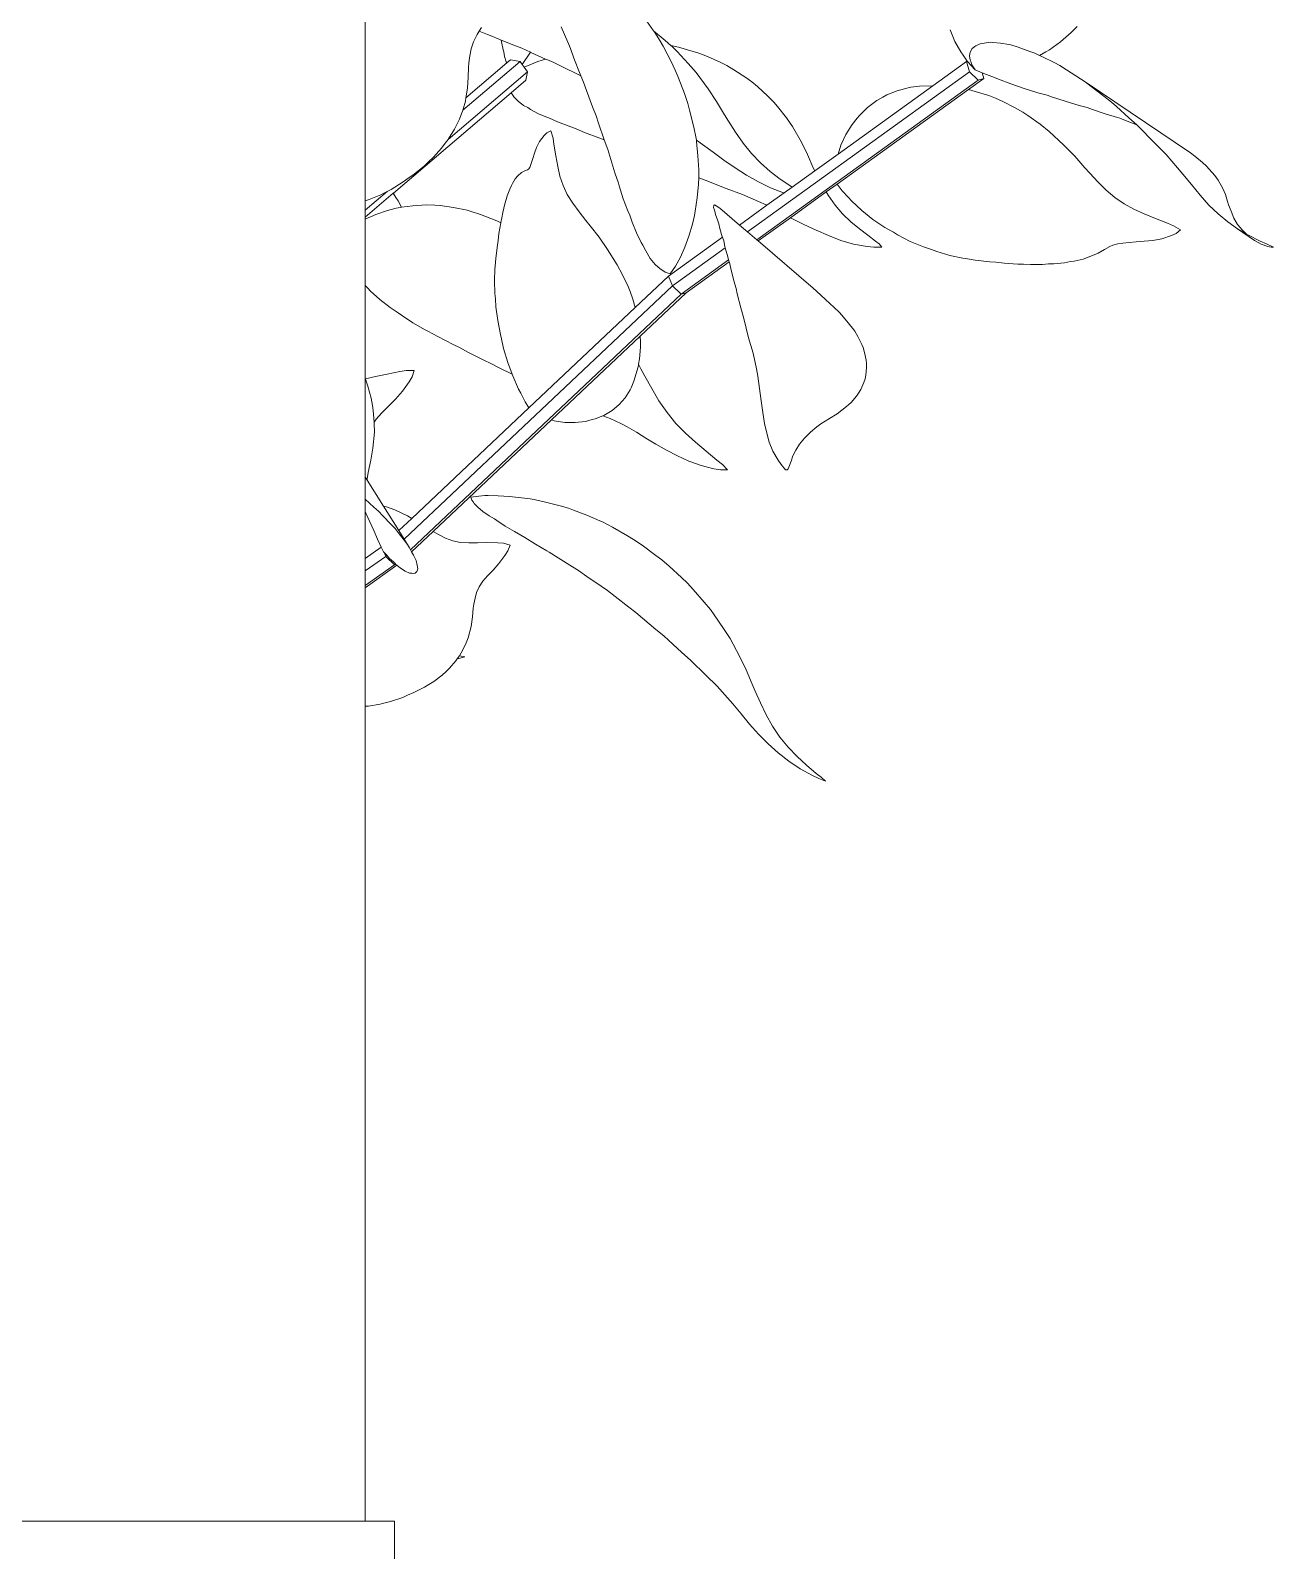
# Model space of a CAD drawing. Header units: metres. Extents: x 12.2 to 77.2, y 18.8 to 35.5.
# Drawn here: x 58.471 to 59.009, y 20.744 to 21.403 of the extents above; entities that cross this region are included whole.
import ezdxf

# ---------------------------------------------------------------- set-up
doc = ezdxf.new("R2010")
doc.units = ezdxf.units.M
doc.layers.add('0inne_gulv', color=7, linetype='Continuous', lineweight=13)

# ---------------------------------------------------------------- blocks, each defined once
blk = doc.blocks.new('One bedroom house ls')
for p, q in [((5.14082, -2.55886), (5.14082, -2.65046)), ((5.19121, -2.5753), (5.19015, -2.57702)), ((5.22578, -2.57501), (5.22857, -2.58174)), ((5.26176, -2.57105), (5.26581, -2.57685)), ((5.39434, -2.57639), (5.39638, -2.58136)), ((5.44674, -2.57758), (5.44933, -2.57492)), ((5.18779, -2.58152), (5.18673, -2.58459)), ((5.18929, -2.57843), (5.18779, -2.58152)), ((5.19015, -2.57702), (5.18929, -2.57843)), ((5.19385, -2.57843), (5.19015, -2.57702)), ((5.19499, -2.57881), (5.19385, -2.57843)), ((5.19919, -2.58062), (5.19499, -2.57881)), ((5.19919, -2.58062), (5.19981, -2.58087)), ((5.19981, -2.58087), (5.19988, -2.58153)), ((5.19981, -2.58087), (5.20592, -2.58332)), ((5.19988, -2.58153), (5.20055, -2.58499)), ((5.22978, -2.58445), (5.22857, -2.58174)), ((5.2708, -2.581), (5.26581, -2.57685)), ((5.26581, -2.57685), (5.26601, -2.57714)), ((5.26806, -2.58025), (5.26601, -2.57714)), ((5.26988, -2.5835), (5.26806, -2.58025)), ((5.2708, -2.581), (5.27327, -2.58316)), ((5.39892, -2.58595), (5.39638, -2.58136)), ((5.40737, -2.58249), (5.40543, -2.58327)), ((5.40987, -2.58195), (5.40737, -2.58249)), ((5.40987, -2.58195), (5.41169, -2.58176)), ((5.4128, -2.5818), (5.41169, -2.58176)), ((5.41609, -2.58215), (5.4128, -2.5818)), ((5.41982, -2.58275), (5.41609, -2.58215)), ((5.42069, -2.58292), (5.41982, -2.58275)), ((5.42378, -2.58394), (5.42069, -2.58292)), ((5.44216, -2.58153), (5.43735, -2.58499)), ((5.44674, -2.57758), (5.44216, -2.58153)), ((5.18567, -2.59069), (5.1861, -2.58758)), ((5.18673, -2.58459), (5.1861, -2.58758)), ((5.20055, -2.58499), (5.20084, -2.58594)), ((5.20084, -2.58594), (5.2012, -2.58792)), ((5.2012, -2.58792), (5.20197, -2.59028)), ((5.2022, -2.59068), (5.2038, -2.58931)), ((5.20791, -2.59007), (5.2038, -2.58931)), ((5.20592, -2.58332), (5.20867, -2.58436)), ((5.21239, -2.58611), (5.20867, -2.58436)), ((5.20978, -2.5901), (5.21162, -2.58736)), ((5.21239, -2.58611), (5.21162, -2.58736)), ((5.21267, -2.58624), (5.21239, -2.58611)), ((5.21896, -2.58902), (5.21267, -2.58624)), ((5.21748, -2.5895), (5.21565, -2.59016)), ((5.21896, -2.58902), (5.21748, -2.5895)), ((5.21948, -2.58925), (5.21896, -2.58902)), ((5.21948, -2.58925), (5.22254, -2.59053)), ((5.23129, -2.5886), (5.22978, -2.58445)), ((5.23129, -2.5886), (5.23402, -2.59556)), ((5.27336, -2.59011), (5.26988, -2.5835)), ((5.27655, -2.58394), (5.27327, -2.58316)), ((5.27327, -2.58316), (5.27395, -2.58376)), ((5.27395, -2.58376), (5.27598, -2.58581)), ((5.2808, -2.59096), (5.27598, -2.58581)), ((5.27655, -2.58394), (5.28297, -2.58571)), ((5.28297, -2.58571), (5.28544, -2.58648)), ((5.28912, -2.58796), (5.28544, -2.58648)), ((5.29499, -2.59059), (5.28912, -2.58796)), ((5.39892, -2.58595), (5.39995, -2.58736)), ((5.40176, -2.58998), (5.39995, -2.58736)), ((5.40264, -2.58768), (5.40298, -2.58601)), ((5.40264, -2.58768), (5.40293, -2.5895)), ((5.40293, -2.5895), (5.40323, -2.59016)), ((5.40393, -2.58449), (5.40298, -2.58601)), ((5.40499, -2.58359), (5.40393, -2.58449)), ((5.40543, -2.58327), (5.40499, -2.58359)), ((5.42378, -2.58394), (5.42889, -2.58571)), ((5.42889, -2.58571), (5.43103, -2.58648)), ((5.43302, -2.58745), (5.43103, -2.58648)), ((5.43573, -2.58594), (5.43302, -2.58745)), ((5.43407, -2.58796), (5.43302, -2.58745)), ((5.43935, -2.59059), (5.43407, -2.58796)), ((5.43735, -2.58499), (5.43573, -2.58594)), ((5.17671, -2.62394), (5.2112, -2.59453)), ((5.20791, -2.59007), (5.18309, -2.61123)), ((5.18447, -2.60579), (5.2022, -2.59068)), ((5.18552, -2.59268), (5.18546, -2.59692)), ((5.18567, -2.59069), (5.18552, -2.59268)), ((5.2022, -2.59068), (5.20197, -2.59028)), ((5.20886, -2.59136), (5.20791, -2.59007)), ((5.20886, -2.59136), (5.20978, -2.5901)), ((5.20977, -2.5926), (5.20886, -2.59136)), ((5.20977, -2.5926), (5.21212, -2.59157)), ((5.2112, -2.59453), (5.20977, -2.5926)), ((5.21039, -2.59823), (5.2112, -2.59453)), ((5.21565, -2.59016), (5.21212, -2.59157)), ((5.22254, -2.59053), (5.22627, -2.59243)), ((5.22627, -2.59243), (5.23307, -2.59571)), ((5.23307, -2.59571), (5.23433, -2.59628)), ((5.23402, -2.59556), (5.23433, -2.59628)), ((5.27522, -2.59387), (5.27336, -2.59011)), ((5.27647, -2.59694), (5.27522, -2.59387)), ((5.28421, -2.59482), (5.2808, -2.59096)), ((5.28939, -2.60189), (5.28421, -2.59482)), ((5.29499, -2.59059), (5.29748, -2.59182)), ((5.29748, -2.59182), (5.30057, -2.59366)), ((5.30057, -2.59366), (5.30583, -2.5971)), ((5.30644, -2.6639), (5.40274, -2.59453)), ((5.40146, -2.59007), (5.38684, -2.6006)), ((5.40146, -2.59007), (5.40176, -2.58998)), ((5.40274, -2.59453), (5.40146, -2.59007)), ((5.40184, -2.5901), (5.40176, -2.58998)), ((5.40518, -2.59377), (5.40184, -2.5901)), ((5.40646, -2.59823), (5.40274, -2.59453)), ((5.40323, -2.59016), (5.40375, -2.59157)), ((5.40518, -2.59377), (5.40375, -2.59157)), ((5.40518, -2.59377), (5.40819, -2.59503)), ((5.40819, -2.59503), (5.40889, -2.59747)), ((5.40819, -2.59503), (5.41003, -2.5958)), ((5.41003, -2.5958), (5.41349, -2.59707)), ((5.43935, -2.59059), (5.44179, -2.59182)), ((5.44179, -2.59182), (5.44468, -2.59366)), ((5.45288, -2.5989), (5.44468, -2.59366)), ((5.18447, -2.60579), (5.18514, -2.60162)), ((5.18514, -2.60162), (5.18546, -2.59692)), ((5.20403, -2.60366), (5.21039, -2.59823)), ((5.23433, -2.59628), (5.23548, -2.59901)), ((5.23548, -2.59901), (5.2367, -2.60261)), ((5.2367, -2.60261), (5.23932, -2.60971)), ((5.27647, -2.59694), (5.27913, -2.604)), ((5.29311, -2.60737), (5.28939, -2.60189)), ((5.30583, -2.5971), (5.30833, -2.5989)), ((5.30833, -2.5989), (5.31076, -2.60093)), ((5.31048, -2.66737), (5.40646, -2.59823)), ((5.31533, -2.60514), (5.31076, -2.60093)), ((5.34536, -2.64323), (5.40222, -2.60227)), ((5.38684, -2.6006), (5.34574, -2.63021)), ((5.37135, -2.60278), (5.36683, -2.6046)), ((5.37135, -2.60278), (5.37618, -2.60145)), ((5.37618, -2.60145), (5.37725, -2.60128)), ((5.37725, -2.60128), (5.38106, -2.60085)), ((5.38684, -2.6006), (5.38106, -2.60085)), ((5.40222, -2.60227), (5.40889, -2.59747)), ((5.4052, -2.60303), (5.40222, -2.60227)), ((5.40889, -2.59747), (5.40646, -2.59823)), ((5.41524, -2.59779), (5.41349, -2.59707)), ((5.41524, -2.59779), (5.42069, -2.59984)), ((5.4264, -2.60179), (5.42069, -2.59984)), ((5.4264, -2.60179), (5.43232, -2.60362)), ((5.49855, -2.62968), (5.45288, -2.5989)), ((5.45288, -2.5989), (5.45549, -2.60093)), ((5.46092, -2.60514), (5.45549, -2.60093)), ((5.15302, -2.64715), (5.20403, -2.60366)), ((5.18327, -2.61075), (5.18423, -2.60728)), ((5.18423, -2.60728), (5.18447, -2.60579)), ((5.20403, -2.60366), (5.20484, -2.60476)), ((5.20523, -2.60542), (5.20484, -2.60476)), ((5.20523, -2.60542), (5.20705, -2.60733)), ((5.20945, -2.6091), (5.20705, -2.60733)), ((5.20945, -2.6091), (5.21123, -2.61007)), ((5.27913, -2.604), (5.28063, -2.60829)), ((5.28142, -2.61122), (5.28063, -2.60829)), ((5.29653, -2.61315), (5.29311, -2.60737)), ((5.31787, -2.60771), (5.31533, -2.60514)), ((5.31955, -2.60964), (5.31787, -2.60771)), ((5.36252, -2.60706), (5.35852, -2.61006)), ((5.36252, -2.60706), (5.36518, -2.60552)), ((5.36518, -2.60552), (5.36683, -2.6046)), ((5.41106, -2.60488), (5.4052, -2.60303)), ((5.41404, -2.60599), (5.41106, -2.60488)), ((5.41681, -2.60725), (5.41404, -2.60599)), ((5.42243, -2.61011), (5.41681, -2.60725)), ((5.43232, -2.60362), (5.43642, -2.60476)), ((5.43831, -2.60542), (5.43642, -2.60476)), ((5.43831, -2.60542), (5.44424, -2.60733)), ((5.45017, -2.6091), (5.44424, -2.60733)), ((5.45017, -2.6091), (5.45371, -2.61007)), ((5.46427, -2.60771), (5.46092, -2.60514)), ((5.46639, -2.60964), (5.46427, -2.60771)), ((5.18165, -2.61514), (5.18086, -2.61679)), ((5.18165, -2.61514), (5.18309, -2.61123)), ((5.18309, -2.61123), (5.18327, -2.61075)), ((5.21123, -2.61007), (5.21239, -2.61087)), ((5.21585, -2.61272), (5.21239, -2.61087)), ((5.21585, -2.61272), (5.2198, -2.6144)), ((5.2198, -2.6144), (5.22072, -2.61471)), ((5.22072, -2.61471), (5.22417, -2.61622)), ((5.23932, -2.60971), (5.24089, -2.61364)), ((5.2419, -2.61685), (5.24089, -2.61364)), ((5.28322, -2.61863), (5.28142, -2.61122)), ((5.2983, -2.616), (5.29653, -2.61315)), ((5.31955, -2.60964), (5.32339, -2.61453)), ((5.32339, -2.61453), (5.32598, -2.61823)), ((5.3518, -2.61742), (5.35401, -2.6147)), ((5.35499, -2.61348), (5.35401, -2.6147)), ((5.35499, -2.61348), (5.35852, -2.61006)), ((5.42243, -2.61011), (5.42582, -2.61203)), ((5.42582, -2.61203), (5.42795, -2.61344)), ((5.43327, -2.61728), (5.42795, -2.61344)), ((5.45371, -2.61007), (5.45595, -2.61087)), ((5.46147, -2.61272), (5.45595, -2.61087)), ((5.46147, -2.61272), (5.4668, -2.6144)), ((5.46639, -2.60964), (5.47181, -2.61453)), ((5.4668, -2.6144), (5.46787, -2.61471)), ((5.46787, -2.61471), (5.4717, -2.61622)), ((5.47181, -2.61453), (5.47521, -2.61757)), ((5.17952, -2.61945), (5.17695, -2.62362)), ((5.18086, -2.61679), (5.17952, -2.61945)), ((5.21837, -2.62219), (5.2164, -2.62478)), ((5.21837, -2.62219), (5.2196, -2.62096)), ((5.22133, -2.62016), (5.2196, -2.62096)), ((5.22133, -2.62016), (5.22221, -2.62328)), ((5.22987, -2.61843), (5.22417, -2.61622)), ((5.22987, -2.61843), (5.23226, -2.61925)), ((5.23226, -2.61925), (5.23582, -2.62081)), ((5.23582, -2.62081), (5.24201, -2.62325)), ((5.24436, -2.62402), (5.2419, -2.61685)), ((5.28322, -2.61863), (5.28425, -2.62341)), ((5.30133, -2.62068), (5.2983, -2.616)), ((5.30133, -2.62068), (5.30458, -2.6255)), ((5.32598, -2.61823), (5.32989, -2.62508)), ((5.34909, -2.62174), (5.34696, -2.62635)), ((5.34909, -2.62174), (5.3518, -2.61742)), ((5.43725, -2.62037), (5.43327, -2.61728)), ((5.44349, -2.62623), (5.43725, -2.62037)), ((5.47521, -2.61757), (5.4717, -2.61622)), ((5.47521, -2.61757), (5.47595, -2.61823)), ((5.47595, -2.61823), (5.48262, -2.62508)), ((5.17041, -2.63157), (5.17391, -2.62767)), ((5.17391, -2.62767), (5.17551, -2.62555)), ((5.17551, -2.62555), (5.17671, -2.62394)), ((5.17671, -2.62394), (5.17695, -2.62362)), ((5.21415, -2.62989), (5.21502, -2.62735)), ((5.21502, -2.62735), (5.2164, -2.62478)), ((5.22259, -2.62596), (5.22221, -2.62328)), ((5.22259, -2.62596), (5.2234, -2.63103)), ((5.24201, -2.62325), (5.24439, -2.62409)), ((5.24439, -2.62409), (5.24436, -2.62402)), ((5.24594, -2.62827), (5.24439, -2.62409)), ((5.24678, -2.63117), (5.24594, -2.62827)), ((5.28425, -2.62341), (5.28436, -2.62422)), ((5.287, -2.62604), (5.28436, -2.62422)), ((5.28436, -2.62422), (5.28443, -2.62471)), ((5.28443, -2.62471), (5.28504, -2.63092)), ((5.287, -2.62604), (5.29159, -2.62935)), ((5.30816, -2.62997), (5.30458, -2.6255)), ((5.32989, -2.62508), (5.33249, -2.63045)), ((5.34574, -2.63021), (5.34696, -2.62635)), ((5.44833, -2.63113), (5.44349, -2.62623)), ((5.48262, -2.62508), (5.48794, -2.63045)), ((5.16648, -2.63531), (5.16209, -2.6389)), ((5.16648, -2.63531), (5.16829, -2.63357)), ((5.16829, -2.63357), (5.17041, -2.63157)), ((5.21214, -2.6361), (5.21247, -2.6352)), ((5.21293, -2.63387), (5.21247, -2.6352)), ((5.21348, -2.63209), (5.21293, -2.63387)), ((5.21348, -2.63209), (5.21415, -2.62989)), ((5.22425, -2.6356), (5.2234, -2.63103)), ((5.22521, -2.63976), (5.22425, -2.6356)), ((5.24678, -2.63117), (5.24904, -2.63831)), ((5.28504, -2.63092), (5.2854, -2.63708)), ((5.29626, -2.6329), (5.29159, -2.62935)), ((5.30111, -2.63624), (5.29626, -2.6329)), ((5.31207, -2.63406), (5.30816, -2.62997)), ((5.31207, -2.63406), (5.31627, -2.63777)), ((5.33497, -2.63612), (5.33249, -2.63045)), ((5.34574, -2.63021), (5.33564, -2.63749)), ((5.45269, -2.63614), (5.44833, -2.63113)), ((5.4928, -2.63612), (5.48794, -2.63045)), ((5.50034, -2.63115), (5.49855, -2.62968)), ((5.50365, -2.63392), (5.50034, -2.63115)), ((5.50365, -2.63392), (5.50546, -2.63546)), ((5.50546, -2.63546), (5.50655, -2.6367)), ((5.15209, -2.64554), (5.15731, -2.64229)), ((5.15731, -2.64229), (5.15929, -2.64086)), ((5.16209, -2.6389), (5.15929, -2.64086)), ((5.20579, -2.6409), (5.2046, -2.64291)), ((5.2069, -2.63965), (5.20579, -2.6409)), ((5.20849, -2.63825), (5.2069, -2.63965)), ((5.21007, -2.63754), (5.20849, -2.63825)), ((5.21118, -2.63712), (5.21007, -2.63754)), ((5.21161, -2.6368), (5.21118, -2.63712)), ((5.21214, -2.6361), (5.21161, -2.6368)), ((5.22521, -2.63976), (5.22657, -2.64378)), ((5.2506, -2.64279), (5.24904, -2.63831)), ((5.28524, -2.64322), (5.28538, -2.64051)), ((5.28538, -2.64051), (5.28543, -2.63949)), ((5.28818, -2.64153), (5.28538, -2.64051)), ((5.2854, -2.63708), (5.28543, -2.63949)), ((5.29724, -2.64521), (5.28818, -2.64153)), ((5.30611, -2.63936), (5.30111, -2.63624)), ((5.31124, -2.64224), (5.30611, -2.63936)), ((5.31124, -2.64224), (5.31652, -2.64483)), ((5.31627, -2.63777), (5.32072, -2.6411)), ((5.32072, -2.6411), (5.32523, -2.64416)), ((5.33564, -2.63749), (5.32585, -2.64454)), ((5.33564, -2.63749), (5.33497, -2.63612)), ((5.45483, -2.6385), (5.45269, -2.63614)), ((5.45833, -2.64221), (5.45483, -2.6385)), ((5.45833, -2.64221), (5.46187, -2.64583)), ((5.49513, -2.6389), (5.4928, -2.63612)), ((5.49513, -2.6389), (5.49889, -2.64344)), ((5.50896, -2.63956), (5.50655, -2.6367)), ((5.51054, -2.64153), (5.50896, -2.63956)), ((5.51249, -2.64521), (5.51054, -2.64153)), ((5.14082, -2.65454), (5.15028, -2.64648)), ((5.14082, -2.65755), (5.15299, -2.64718)), ((5.14758, -2.64791), (5.14258, -2.64996)), ((5.14856, -2.64737), (5.14758, -2.64791)), ((5.15028, -2.64648), (5.14856, -2.64737)), ((5.15209, -2.64554), (5.15028, -2.64648)), ((5.15299, -2.64718), (5.15302, -2.64715)), ((5.15415, -2.64901), (5.15299, -2.64718)), ((5.15302, -2.64715), (5.15415, -2.64901)), ((5.20237, -2.64836), (5.20198, -2.64997)), ((5.20343, -2.64541), (5.20237, -2.64836)), ((5.20343, -2.64541), (5.20424, -2.64384)), ((5.20424, -2.64384), (5.2046, -2.64291)), ((5.22657, -2.64378), (5.22841, -2.6477)), ((5.22841, -2.6477), (5.23076, -2.65153)), ((5.25093, -2.644), (5.2506, -2.64279)), ((5.25268, -2.64956), (5.25093, -2.644)), ((5.28524, -2.64322), (5.28468, -2.64924)), ((5.30439, -2.64777), (5.29724, -2.64521)), ((5.31125, -2.65074), (5.30439, -2.64777)), ((5.32233, -2.64707), (5.31488, -2.65244)), ((5.31652, -2.64483), (5.32205, -2.64699)), ((5.32233, -2.64707), (5.32205, -2.64699)), ((5.32585, -2.64454), (5.32233, -2.64707)), ((5.32515, -2.65779), (5.34061, -2.64665)), ((5.32585, -2.64454), (5.32523, -2.64416)), ((5.34061, -2.64665), (5.34536, -2.64323)), ((5.34144, -2.64807), (5.34061, -2.64665)), ((5.34443, -2.65233), (5.34144, -2.64807)), ((5.34536, -2.64323), (5.34758, -2.64614)), ((5.35027, -2.64901), (5.34758, -2.64614)), ((5.46567, -2.64904), (5.46187, -2.64583)), ((5.50262, -2.64807), (5.49889, -2.64344)), ((5.5065, -2.65233), (5.50262, -2.64807)), ((5.51365, -2.64777), (5.51249, -2.64521)), ((5.5145, -2.65074), (5.51365, -2.64777)), ((5.14258, -2.64996), (5.14082, -2.65046)), ((5.14082, -2.65046), (5.14082, -2.65454)), ((5.14082, -2.65454), (5.14082, -2.65755)), ((5.15052, -2.65464), (5.14542, -2.6564)), ((5.15422, -2.6537), (5.15052, -2.65464)), ((5.15504, -2.65054), (5.15415, -2.64901)), ((5.15593, -2.65333), (5.15422, -2.6537)), ((5.15658, -2.65325), (5.15504, -2.65054)), ((5.15658, -2.65325), (5.15593, -2.65333)), ((5.16151, -2.6526), (5.15658, -2.65325)), ((5.16733, -2.65228), (5.16151, -2.6526)), ((5.16733, -2.65228), (5.17094, -2.65233)), ((5.17324, -2.65249), (5.17094, -2.65233)), ((5.17914, -2.65332), (5.17324, -2.65249)), ((5.18507, -2.65456), (5.17914, -2.65332)), ((5.18631, -2.6549), (5.18507, -2.65456)), ((5.19082, -2.65647), (5.18631, -2.6549)), ((5.20137, -2.65177), (5.20043, -2.65562)), ((5.20198, -2.64997), (5.20137, -2.65177)), ((5.23076, -2.65153), (5.23356, -2.65523)), ((5.23644, -2.65897), (5.23356, -2.65523)), ((5.25268, -2.64956), (5.25463, -2.65481)), ((5.25547, -2.65675), (5.25463, -2.65481)), ((5.28388, -2.65501), (5.28354, -2.65679)), ((5.28468, -2.64924), (5.28388, -2.65501)), ((5.29179, -2.65332), (5.29188, -2.65249)), ((5.29215, -2.65456), (5.29179, -2.65332)), ((5.29188, -2.65249), (5.2921, -2.65233)), ((5.29222, -2.65228), (5.2921, -2.65233)), ((5.29232, -2.6549), (5.29215, -2.65456)), ((5.29222, -2.65228), (5.29289, -2.6526)), ((5.29268, -2.65647), (5.29232, -2.6549)), ((5.29289, -2.6526), (5.29402, -2.65333)), ((5.29402, -2.65333), (5.29453, -2.6537)), ((5.30303, -2.66098), (5.29453, -2.6537)), ((5.31488, -2.65244), (5.30303, -2.66098)), ((5.31458, -2.65229), (5.31125, -2.65074)), ((5.31488, -2.65244), (5.31458, -2.65229)), ((5.34772, -2.65618), (5.34443, -2.65233)), ((5.35161, -2.65054), (5.35027, -2.64901)), ((5.35602, -2.65473), (5.35161, -2.65054)), ((5.35602, -2.65473), (5.36085, -2.65858)), ((5.4697, -2.65179), (5.46567, -2.64904)), ((5.4697, -2.65179), (5.47396, -2.65411)), ((5.47396, -2.65411), (5.47844, -2.65608)), ((5.5105, -2.65618), (5.5065, -2.65233)), ((5.51502, -2.65229), (5.5145, -2.65074)), ((5.51605, -2.65499), (5.51502, -2.65229)), ((5.51605, -2.65499), (5.51726, -2.65794)), ((5.14082, -2.65846), (5.14542, -2.6564)), ((5.14082, -2.65755), (5.14082, -2.65846)), ((5.14082, -2.65846), (5.14082, -2.68721)), ((5.19082, -2.65647), (5.1978, -2.65921)), ((5.1978, -2.65921), (5.19957, -2.65998)), ((5.19877, -2.66463), (5.19957, -2.65998)), ((5.19957, -2.65998), (5.19958, -2.6599)), ((5.19958, -2.6599), (5.20007, -2.65793)), ((5.20043, -2.65562), (5.20007, -2.65793)), ((5.23644, -2.65897), (5.23827, -2.66132)), ((5.23827, -2.66132), (5.24216, -2.6662)), ((5.2565, -2.65977), (5.25547, -2.65675)), ((5.2565, -2.65977), (5.25839, -2.66438)), ((5.28261, -2.66057), (5.28105, -2.6658)), ((5.28354, -2.65679), (5.28261, -2.66057)), ((5.29268, -2.65647), (5.29358, -2.65921)), ((5.29358, -2.65921), (5.29406, -2.66041)), ((5.29451, -2.66246), (5.29406, -2.66041)), ((5.30644, -2.6639), (5.30303, -2.66098)), ((5.31111, -2.6679), (5.32515, -2.65779)), ((5.32515, -2.65779), (5.32543, -2.65794)), ((5.33087, -2.66069), (5.32543, -2.65794)), ((5.33626, -2.66324), (5.33087, -2.66069)), ((5.35127, -2.65961), (5.34772, -2.65618)), ((5.35127, -2.65961), (5.35499, -2.66264)), ((5.36605, -2.66206), (5.36085, -2.65858)), ((5.36978, -2.66413), (5.36605, -2.66206)), ((5.47844, -2.65608), (5.48327, -2.65808)), ((5.48849, -2.66021), (5.48327, -2.65808)), ((5.48849, -2.66021), (5.49119, -2.66131)), ((5.49408, -2.66303), (5.49119, -2.66131)), ((5.51462, -2.65961), (5.5105, -2.65618)), ((5.51462, -2.65961), (5.51889, -2.66264)), ((5.51891, -2.66069), (5.51726, -2.65794)), ((5.52098, -2.66324), (5.51891, -2.66069)), ((5.19808, -2.66974), (5.19846, -2.66762)), ((5.19846, -2.66762), (5.19877, -2.66463)), ((5.24578, -2.67156), (5.24216, -2.6662)), ((5.26043, -2.66852), (5.25839, -2.66438)), ((5.26043, -2.66852), (5.26113, -2.66969)), ((5.29564, -2.6663), (5.27226, -2.68314)), ((5.27931, -2.6706), (5.28105, -2.6658)), ((5.29558, -2.66613), (5.29451, -2.66246)), ((5.29558, -2.66613), (5.29564, -2.6663)), ((5.29564, -2.6663), (5.29618, -2.66786)), ((5.29618, -2.66786), (5.2967, -2.67027)), ((5.31048, -2.66737), (5.30644, -2.6639)), ((5.31111, -2.6679), (5.31048, -2.66737)), ((5.33497, -2.68836), (5.31111, -2.6679)), ((5.33626, -2.66324), (5.34159, -2.66557)), ((5.34159, -2.66557), (5.34691, -2.66762)), ((5.34691, -2.66762), (5.35246, -2.66921)), ((5.35499, -2.66264), (5.35859, -2.66543)), ((5.36203, -2.66803), (5.35859, -2.66543)), ((5.36203, -2.66803), (5.3636, -2.66919)), ((5.3715, -2.66519), (5.36978, -2.66413)), ((5.37703, -2.66805), (5.3715, -2.66519)), ((5.38275, -2.67045), (5.37703, -2.66805)), ((5.4719, -2.66855), (5.46922, -2.66887)), ((5.47497, -2.66828), (5.4719, -2.66855)), ((5.4784, -2.66803), (5.47497, -2.66828)), ((5.4784, -2.66803), (5.48216, -2.66771)), ((5.48216, -2.66771), (5.48608, -2.6669)), ((5.49018, -2.66554), (5.48608, -2.6669)), ((5.49018, -2.66554), (5.49223, -2.66459)), ((5.49408, -2.66303), (5.49223, -2.66459)), ((5.52628, -2.66762), (5.51889, -2.66264)), ((5.51889, -2.66264), (5.52291, -2.66505)), ((5.52098, -2.66324), (5.52291, -2.66505)), ((5.52291, -2.66505), (5.52355, -2.66543)), ((5.52869, -2.66803), (5.52355, -2.66543)), ((5.52628, -2.66762), (5.52916, -2.66921)), ((5.52869, -2.66803), (5.5314, -2.66919)), ((5.19718, -2.67899), (5.1974, -2.67528)), ((5.19808, -2.66974), (5.1974, -2.67528)), ((5.25008, -2.67821), (5.24578, -2.67156)), ((5.26237, -2.67223), (5.26113, -2.66969)), ((5.26435, -2.67542), (5.26237, -2.67223)), ((5.27397, -2.68729), (5.29684, -2.67081)), ((5.27742, -2.67494), (5.27673, -2.67625)), ((5.27931, -2.6706), (5.27742, -2.67494)), ((5.2967, -2.67027), (5.29684, -2.67081)), ((5.29684, -2.67081), (5.29792, -2.67481)), ((5.29792, -2.67481), (5.29833, -2.67612)), ((5.35833, -2.67031), (5.35246, -2.66921)), ((5.35833, -2.67031), (5.36132, -2.67059)), ((5.36474, -2.67061), (5.36132, -2.67059)), ((5.36474, -2.67061), (5.3636, -2.66919)), ((5.38275, -2.67045), (5.38627, -2.67161)), ((5.38849, -2.67247), (5.38627, -2.67161)), ((5.39413, -2.67416), (5.38849, -2.67247)), ((5.39976, -2.67534), (5.39413, -2.67416)), ((5.45192, -2.67572), (5.45462, -2.67477)), ((5.45462, -2.67477), (5.45848, -2.67322)), ((5.45848, -2.67322), (5.46123, -2.67156)), ((5.46358, -2.67027), (5.46123, -2.67156)), ((5.46481, -2.66978), (5.46358, -2.67027)), ((5.46481, -2.66978), (5.46694, -2.6692)), ((5.46922, -2.66887), (5.46694, -2.6692)), ((5.53207, -2.67031), (5.52916, -2.66921)), ((5.53449, -2.67061), (5.5314, -2.66919)), ((5.53207, -2.67031), (5.53348, -2.67059)), ((5.53449, -2.67061), (5.53348, -2.67059)), ((5.19682, -2.68524), (5.19704, -2.68002)), ((5.19704, -2.68002), (5.19718, -2.67899)), ((5.25218, -2.68233), (5.25008, -2.67821)), ((5.26435, -2.67542), (5.26644, -2.67802)), ((5.26864, -2.68), (5.26644, -2.67802)), ((5.26864, -2.68), (5.26942, -2.68046)), ((5.27079, -2.6814), (5.26942, -2.68046)), ((5.27297, -2.68215), (5.27079, -2.6814)), ((5.27297, -2.68215), (5.27527, -2.67882)), ((5.27673, -2.67625), (5.27527, -2.67882)), ((5.27779, -2.69091), (5.29833, -2.67612)), ((5.2799, -2.69038), (5.29859, -2.67692)), ((5.29833, -2.67612), (5.29859, -2.67692)), ((5.29859, -2.67692), (5.29868, -2.67721)), ((5.29868, -2.67721), (5.29922, -2.67977)), ((5.30059, -2.68512), (5.29922, -2.67977)), ((5.40093, -2.67548), (5.39976, -2.67534)), ((5.40512, -2.67623), (5.40093, -2.67548)), ((5.40512, -2.67623), (5.41157, -2.67699)), ((5.41157, -2.67699), (5.4141, -2.67714)), ((5.41771, -2.67758), (5.4141, -2.67714)), ((5.4236, -2.67793), (5.41771, -2.67758)), ((5.4236, -2.67793), (5.42615, -2.67793)), ((5.42615, -2.67793), (5.42916, -2.67811)), ((5.42916, -2.67811), (5.43441, -2.67805)), ((5.43441, -2.67805), (5.43697, -2.67784)), ((5.43697, -2.67784), (5.43932, -2.67779)), ((5.44388, -2.67732), (5.43932, -2.67779)), ((5.44649, -2.67682), (5.44388, -2.67732)), ((5.44811, -2.67661), (5.44649, -2.67682)), ((5.44811, -2.67661), (5.45192, -2.67572)), ((5.14082, -2.68721), (5.14202, -2.68836)), ((5.14082, -2.68721), (5.14082, -2.72753)), ((5.14317, -2.6896), (5.14202, -2.68836)), ((5.15765, -2.79708), (5.27397, -2.68729)), ((5.19682, -2.68524), (5.19704, -2.69068)), ((5.25474, -2.68769), (5.25218, -2.68233)), ((5.25474, -2.68769), (5.25567, -2.68977)), ((5.27226, -2.68314), (5.25787, -2.69672)), ((5.27397, -2.68729), (5.27226, -2.68314)), ((5.27779, -2.69091), (5.27397, -2.68729)), ((5.30159, -2.68843), (5.30059, -2.68512)), ((5.30208, -2.69081), (5.30159, -2.68843)), ((5.33634, -2.6896), (5.33497, -2.68836)), ((5.14317, -2.6896), (5.14721, -2.69326)), ((5.15169, -2.69673), (5.14721, -2.69326)), ((5.1604, -2.80172), (5.27779, -2.69091)), ((5.1973, -2.69291), (5.19704, -2.69068)), ((5.19748, -2.69643), (5.1973, -2.69291)), ((5.25567, -2.68977), (5.25678, -2.69306)), ((5.25678, -2.69306), (5.25787, -2.69672)), ((5.26004, -2.70913), (5.2799, -2.69038)), ((5.2799, -2.69038), (5.27779, -2.69091)), ((5.30208, -2.69081), (5.3036, -2.69688)), ((5.33634, -2.6896), (5.34034, -2.69326)), ((5.34408, -2.69673), (5.34034, -2.69326)), ((5.15169, -2.69673), (5.15464, -2.69868)), ((5.15464, -2.69868), (5.1565, -2.70009)), ((5.16153, -2.70338), (5.1565, -2.70009)), ((5.19748, -2.69643), (5.19823, -2.70238)), ((5.25787, -2.69672), (5.21178, -2.74022)), ((5.3036, -2.69688), (5.30496, -2.70152)), ((5.30496, -2.70152), (5.30698, -2.70988)), ((5.34408, -2.69673), (5.34617, -2.69868)), ((5.34617, -2.69868), (5.34741, -2.70009)), ((5.35019, -2.70338), (5.34741, -2.70009)), ((5.16153, -2.70338), (5.16685, -2.70638)), ((5.16685, -2.70638), (5.16801, -2.70694)), ((5.16801, -2.70694), (5.17223, -2.70932)), ((5.19941, -2.70836), (5.19823, -2.70238)), ((5.35019, -2.70338), (5.35261, -2.70638)), ((5.35261, -2.70638), (5.35303, -2.70694)), ((5.35303, -2.70694), (5.35435, -2.70932)), ((5.17896, -2.71278), (5.17223, -2.70932)), ((5.17896, -2.71278), (5.18169, -2.71406)), ((5.18169, -2.71406), (5.18563, -2.71624)), ((5.19941, -2.70836), (5.19993, -2.71029)), ((5.20082, -2.71446), (5.19993, -2.71029)), ((5.20258, -2.72052), (5.20082, -2.71446)), ((5.22153, -2.74548), (5.26004, -2.70913)), ((5.2601, -2.71395), (5.25965, -2.71899)), ((5.26018, -2.71161), (5.26004, -2.70913)), ((5.2601, -2.71395), (5.26018, -2.71161)), ((5.30698, -2.70988), (5.3089, -2.71651)), ((5.35608, -2.71278), (5.35435, -2.70932)), ((5.35608, -2.71278), (5.35665, -2.71406)), ((5.35665, -2.71406), (5.35726, -2.71624)), ((5.18563, -2.71624), (5.19229, -2.71959)), ((5.19229, -2.71959), (5.19527, -2.72096)), ((5.19886, -2.72291), (5.19527, -2.72096)), ((5.20258, -2.72052), (5.20448, -2.72569)), ((5.25929, -2.72128), (5.2592, -2.72186)), ((5.25965, -2.71899), (5.25929, -2.72128)), ((5.26029, -2.72327), (5.25929, -2.72128)), ((5.31035, -2.72327), (5.3089, -2.71651)), ((5.35726, -2.71624), (5.35796, -2.71959)), ((5.35796, -2.71959), (5.35814, -2.72096)), ((5.35812, -2.72291), (5.35814, -2.72096)), ((5.14088, -2.72768), (5.14082, -2.72753)), ((5.14082, -2.72753), (5.14082, -2.73767)), ((5.14088, -2.72768), (5.14522, -2.7267)), ((5.1411, -2.72819), (5.14088, -2.72768)), ((5.14522, -2.7267), (5.15033, -2.72557)), ((5.15587, -2.72447), (5.15033, -2.72557)), ((5.15587, -2.72447), (5.15874, -2.72397)), ((5.16207, -2.72398), (5.15874, -2.72397)), ((5.15986, -2.72895), (5.1612, -2.72673)), ((5.16207, -2.72398), (5.1612, -2.72673)), ((5.20448, -2.72569), (5.19886, -2.72291)), ((5.20448, -2.72569), (5.20475, -2.72642)), ((5.20732, -2.73209), (5.20475, -2.72642)), ((5.25723, -2.72871), (5.25872, -2.7239)), ((5.25872, -2.7239), (5.2592, -2.72186)), ((5.26203, -2.72655), (5.26029, -2.72327)), ((5.26203, -2.72655), (5.265, -2.73188)), ((5.31095, -2.72655), (5.31035, -2.72327)), ((5.31095, -2.72655), (5.31176, -2.73188)), ((5.35694, -2.72924), (5.35746, -2.72759)), ((5.35746, -2.72759), (5.35778, -2.72612)), ((5.35778, -2.72612), (5.35812, -2.72291)), ((5.14197, -2.73084), (5.1411, -2.72819)), ((5.14338, -2.73609), (5.14197, -2.73084)), ((5.15395, -2.73648), (5.15696, -2.733)), ((5.15986, -2.72895), (5.15696, -2.733)), ((5.20732, -2.73209), (5.20832, -2.73393)), ((5.21015, -2.73756), (5.20832, -2.73393)), ((5.25569, -2.7324), (5.25348, -2.73584)), ((5.25607, -2.73159), (5.25569, -2.7324)), ((5.25723, -2.72871), (5.25607, -2.73159)), ((5.26814, -2.73725), (5.265, -2.73188)), ((5.31236, -2.73725), (5.31176, -2.73188)), ((5.35459, -2.73387), (5.35376, -2.73511)), ((5.35558, -2.73225), (5.35459, -2.73387)), ((5.35558, -2.73225), (5.35694, -2.72924)), ((5.14082, -2.73767), (5.14082, -2.74305)), ((5.14338, -2.73609), (5.14401, -2.73915)), ((5.14401, -2.73915), (5.14432, -2.74139)), ((5.14808, -2.74238), (5.15089, -2.7395)), ((5.15089, -2.7395), (5.15395, -2.73648)), ((5.21178, -2.74022), (5.16104, -2.78812)), ((5.21178, -2.74022), (5.21015, -2.73756)), ((5.24779, -2.74137), (5.24975, -2.73976)), ((5.25091, -2.73879), (5.24975, -2.73976)), ((5.25348, -2.73584), (5.25091, -2.73879)), ((5.27163, -2.74229), (5.26814, -2.73725)), ((5.31309, -2.74229), (5.31236, -2.73725)), ((5.34542, -2.74283), (5.34947, -2.73967)), ((5.34947, -2.73967), (5.35142, -2.73786)), ((5.35142, -2.73786), (5.35376, -2.73511)), ((5.14082, -2.74305), (5.14082, -2.77028)), ((5.1447, -2.74637), (5.14432, -2.74139)), ((5.14561, -2.74518), (5.1447, -2.74637)), ((5.14473, -2.74681), (5.1447, -2.74637)), ((5.14478, -2.75074), (5.14473, -2.74681)), ((5.14808, -2.74238), (5.14561, -2.74518)), ((5.17026, -2.79386), (5.22153, -2.74548)), ((5.22269, -2.74582), (5.22153, -2.74548)), ((5.22728, -2.74654), (5.22269, -2.74582)), ((5.22728, -2.74654), (5.23182, -2.74664)), ((5.23626, -2.74611), (5.23182, -2.74664)), ((5.23917, -2.74534), (5.23626, -2.74611)), ((5.24046, -2.74503), (5.23917, -2.74534)), ((5.24378, -2.74368), (5.24046, -2.74503)), ((5.24425, -2.74349), (5.24378, -2.74368)), ((5.24691, -2.74486), (5.24378, -2.74368)), ((5.24779, -2.74137), (5.24425, -2.74349)), ((5.25187, -2.7472), (5.24691, -2.74486)), ((5.25431, -2.74849), (5.25187, -2.7472)), ((5.27546, -2.74695), (5.27163, -2.74229)), ((5.2796, -2.75122), (5.27546, -2.74695)), ((5.3139, -2.74695), (5.31309, -2.74229)), ((5.31482, -2.75122), (5.3139, -2.74695)), ((5.33654, -2.74849), (5.33827, -2.7472)), ((5.33827, -2.7472), (5.34198, -2.74486)), ((5.34198, -2.74486), (5.34542, -2.74283)), ((5.14415, -2.7577), (5.14478, -2.75074)), ((5.25834, -2.7508), (5.25431, -2.74849)), ((5.25834, -2.7508), (5.26246, -2.7534)), ((5.26682, -2.75597), (5.26246, -2.7534)), ((5.2796, -2.75122), (5.28401, -2.75516)), ((5.31482, -2.75122), (5.31592, -2.75516)), ((5.32905, -2.75597), (5.33121, -2.7534)), ((5.33383, -2.7508), (5.33121, -2.7534)), ((5.33383, -2.7508), (5.33654, -2.74849)), ((5.14325, -2.76287), (5.14415, -2.7577)), ((5.27139, -2.75851), (5.26682, -2.75597)), ((5.27139, -2.75851), (5.27617, -2.76099)), ((5.28401, -2.75516), (5.28856, -2.75902)), ((5.29327, -2.76288), (5.28856, -2.75902)), ((5.31592, -2.75516), (5.31753, -2.75902)), ((5.31973, -2.76288), (5.31753, -2.75902)), ((5.32739, -2.75851), (5.32621, -2.76099)), ((5.32739, -2.75851), (5.32905, -2.75597)), ((5.14212, -2.76831), (5.14325, -2.76287)), ((5.27617, -2.76099), (5.28114, -2.76332)), ((5.28114, -2.76332), (5.28638, -2.76521)), ((5.29196, -2.76661), (5.28638, -2.76521)), ((5.29196, -2.76661), (5.2948, -2.76704)), ((5.29327, -2.76288), (5.29561, -2.76474)), ((5.29779, -2.76703), (5.2948, -2.76704)), ((5.29779, -2.76703), (5.29561, -2.76474)), ((5.31973, -2.76288), (5.32108, -2.76474)), ((5.32294, -2.76703), (5.32108, -2.76474)), ((5.32294, -2.76703), (5.32376, -2.76704)), ((5.32408, -2.76661), (5.32376, -2.76704)), ((5.32408, -2.76661), (5.32475, -2.76521)), ((5.32544, -2.76332), (5.32475, -2.76521)), ((5.32621, -2.76099), (5.32544, -2.76332)), ((5.14164, -2.77158), (5.14082, -2.77028)), ((5.14082, -2.77028), (5.14082, -2.77988)), ((5.14164, -2.77158), (5.1417, -2.77106)), ((5.14869, -2.78281), (5.14164, -2.77158)), ((5.1417, -2.77106), (5.14212, -2.76831)), ((5.14082, -2.77988), (5.14456, -2.78323)), ((5.14082, -2.77988), (5.14082, -2.78516)), ((5.18654, -2.7789), (5.19006, -2.77845)), ((5.18654, -2.7789), (5.18698, -2.78019)), ((5.18771, -2.7811), (5.18698, -2.78019)), ((5.19006, -2.77845), (5.19273, -2.77826)), ((5.19407, -2.77823), (5.19273, -2.77826)), ((5.19407, -2.77823), (5.19848, -2.77834)), ((5.20331, -2.77866), (5.19848, -2.77834)), ((5.20331, -2.77866), (5.20852, -2.77918)), ((5.20852, -2.77918), (5.21226, -2.77966)), ((5.21398, -2.78), (5.21226, -2.77966)), ((5.21398, -2.78), (5.21955, -2.78126)), ((5.14111, -2.78585), (5.14082, -2.78516)), ((5.14082, -2.78516), (5.14082, -2.80552)), ((5.14111, -2.78585), (5.14367, -2.79155)), ((5.14456, -2.78323), (5.14662, -2.78501)), ((5.14662, -2.78501), (5.14846, -2.787)), ((5.14846, -2.787), (5.15196, -2.79067)), ((5.15007, -2.78318), (5.14869, -2.78281)), ((5.15537, -2.79346), (5.14869, -2.78281)), ((5.15361, -2.78438), (5.15007, -2.78318)), ((5.15919, -2.78708), (5.15361, -2.78438)), ((5.16104, -2.78812), (5.15919, -2.78708)), ((5.18804, -2.78164), (5.18771, -2.7811)), ((5.18964, -2.78334), (5.18804, -2.78164)), ((5.18964, -2.78334), (5.19184, -2.78515)), ((5.19461, -2.78704), (5.19184, -2.78515)), ((5.19687, -2.78836), (5.19461, -2.78704)), ((5.22531, -2.78272), (5.21955, -2.78126)), ((5.22531, -2.78272), (5.22886, -2.78371)), ((5.22886, -2.78371), (5.2311, -2.78452)), ((5.2368, -2.78675), (5.2311, -2.78452)), ((5.2368, -2.78675), (5.24251, -2.78914)), ((5.14367, -2.79155), (5.14457, -2.79344)), ((5.14457, -2.79344), (5.14618, -2.79718)), ((5.15196, -2.79067), (5.15381, -2.79255)), ((5.15507, -2.79421), (5.15381, -2.79255)), ((5.16104, -2.78812), (5.15537, -2.79346)), ((5.15765, -2.79708), (5.15537, -2.79346)), ((5.16092, -2.80268), (5.17026, -2.79386)), ((5.17259, -2.79519), (5.17026, -2.79386)), ((5.19787, -2.7891), (5.19687, -2.78836)), ((5.20149, -2.79146), (5.19787, -2.7891)), ((5.20557, -2.79388), (5.20149, -2.79146)), ((5.20557, -2.79388), (5.20827, -2.79535)), ((5.24251, -2.78914), (5.24369, -2.78967)), ((5.24369, -2.78967), (5.24795, -2.79199)), ((5.25451, -2.79572), (5.24795, -2.79199)), ((5.14778, -2.80058), (5.14618, -2.79718)), ((5.15771, -2.79764), (5.15507, -2.79421)), ((5.15917, -2.79952), (5.15765, -2.79708)), ((5.15917, -2.79952), (5.15771, -2.79764)), ((5.15995, -2.80091), (5.15917, -2.79952)), ((5.17259, -2.79519), (5.17558, -2.79675)), ((5.17878, -2.79787), (5.17558, -2.79675)), ((5.18215, -2.79854), (5.17878, -2.79787)), ((5.18215, -2.79854), (5.18568, -2.79878)), ((5.18568, -2.79878), (5.18943, -2.79868)), ((5.18943, -2.79868), (5.19359, -2.79865)), ((5.19826, -2.79877), (5.19359, -2.79865)), ((5.19826, -2.79877), (5.20076, -2.79892)), ((5.20361, -2.7997), (5.20076, -2.79892)), ((5.20361, -2.7997), (5.20268, -2.80227)), ((5.20996, -2.79647), (5.20827, -2.79535)), ((5.21457, -2.79931), (5.20996, -2.79647)), ((5.2195, -2.80214), (5.21457, -2.79931)), ((5.25451, -2.79572), (5.2571, -2.79723)), ((5.2571, -2.79723), (5.26078, -2.79981)), ((5.26078, -2.79981), (5.2668, -2.80417)), ((5.14778, -2.80058), (5.14082, -2.80552)), ((5.14082, -2.81089), (5.14969, -2.8046)), ((5.14082, -2.80552), (5.14082, -2.81089)), ((5.14875, -2.80263), (5.14778, -2.80058)), ((5.14875, -2.80263), (5.14899, -2.80289)), ((5.14969, -2.8046), (5.14899, -2.80289)), ((5.14899, -2.80289), (5.15016, -2.80415)), ((5.14969, -2.8046), (5.15016, -2.80415)), ((5.15349, -2.80823), (5.14969, -2.8046)), ((5.15016, -2.80415), (5.1514, -2.80549)), ((5.1514, -2.80549), (5.15309, -2.80701)), ((5.15389, -2.80784), (5.15309, -2.80701)), ((5.15995, -2.80091), (5.1604, -2.80172)), ((5.1604, -2.80172), (5.16092, -2.80268)), ((5.16092, -2.80268), (5.16169, -2.80407)), ((5.16267, -2.80587), (5.16169, -2.80407)), ((5.16284, -2.8064), (5.16267, -2.80587)), ((5.16336, -2.80846), (5.16284, -2.8064)), ((5.20138, -2.80421), (5.19876, -2.80765)), ((5.20138, -2.80421), (5.20268, -2.80227)), ((5.22058, -2.80273), (5.2195, -2.80214)), ((5.22447, -2.80526), (5.22058, -2.80273)), ((5.22447, -2.80526), (5.23072, -2.80916)), ((5.2668, -2.80417), (5.26941, -2.80613)), ((5.2725, -2.80886), (5.26941, -2.80613)), ((5.14082, -2.81723), (5.15349, -2.80823)), ((5.14082, -2.81819), (5.15458, -2.80843)), ((5.14082, -2.81089), (5.14082, -2.81723)), ((5.15349, -2.80823), (5.15389, -2.80784)), ((5.15416, -2.80806), (5.15349, -2.80823)), ((5.15389, -2.80784), (5.15416, -2.80806)), ((5.15416, -2.80806), (5.15458, -2.80843)), ((5.15458, -2.80843), (5.15611, -2.80974)), ((5.15814, -2.81107), (5.15611, -2.80974)), ((5.15814, -2.81107), (5.15998, -2.81183)), ((5.15998, -2.81183), (5.16107, -2.81195)), ((5.16149, -2.81208), (5.16107, -2.81195)), ((5.16149, -2.81208), (5.16251, -2.81191)), ((5.16326, -2.81119), (5.16251, -2.81191)), ((5.16326, -2.81119), (5.16355, -2.81041)), ((5.16336, -2.80846), (5.16358, -2.81001)), ((5.16355, -2.81041), (5.16358, -2.81001)), ((5.19384, -2.81299), (5.19181, -2.81538)), ((5.19384, -2.81299), (5.19624, -2.81055)), ((5.19624, -2.81055), (5.19876, -2.80765)), ((5.23072, -2.80916), (5.23326, -2.8107)), ((5.23689, -2.81331), (5.23326, -2.8107)), ((5.24305, -2.81759), (5.23689, -2.81331)), ((5.2779, -2.81379), (5.2725, -2.80886)), ((5.14082, -2.81723), (5.14082, -2.81819)), ((5.14082, -2.81819), (5.14082, -2.86958)), ((5.19022, -2.8178), (5.18909, -2.82027)), ((5.19181, -2.81538), (5.19022, -2.8178)), ((5.24305, -2.81759), (5.24582, -2.81946)), ((5.24582, -2.81946), (5.24912, -2.82207)), ((5.28054, -2.81629), (5.2779, -2.81379)), ((5.28297, -2.81898), (5.28054, -2.81629)), ((5.2877, -2.82441), (5.28297, -2.81898)), ((5.18788, -2.82539), (5.18765, -2.82712)), ((5.18788, -2.82539), (5.18841, -2.82274)), ((5.18909, -2.82027), (5.18841, -2.82274)), ((5.24912, -2.82207), (5.25511, -2.82667)), ((5.25511, -2.82667), (5.25816, -2.82893)), ((5.2877, -2.82441), (5.29041, -2.82765)), ((5.18673, -2.83504), (5.18737, -2.83088)), ((5.18765, -2.82712), (5.18737, -2.83088)), ((5.25816, -2.82893), (5.261, -2.8314)), ((5.26676, -2.83624), (5.261, -2.8314)), ((5.29041, -2.82765), (5.29209, -2.83001)), ((5.29609, -2.83585), (5.29209, -2.83001)), ((5.18432, -2.84284), (5.18549, -2.83992)), ((5.18549, -2.83992), (5.18673, -2.83504)), ((5.27023, -2.83906), (5.26676, -2.83624)), ((5.27242, -2.84113), (5.27023, -2.83906)), ((5.29892, -2.84017), (5.29609, -2.83585)), ((5.18247, -2.84644), (5.18168, -2.84765)), ((5.18247, -2.84644), (5.18432, -2.84284)), ((5.27242, -2.84113), (5.27789, -2.84614)), ((5.27789, -2.84614), (5.28197, -2.84975)), ((5.30302, -2.84789), (5.29892, -2.84017)), ((5.17588, -2.85447), (5.17737, -2.85306)), ((5.18013, -2.84986), (5.17737, -2.85306)), ((5.18074, -2.84899), (5.18013, -2.84986)), ((5.18162, -2.84775), (5.18074, -2.84899)), ((5.18074, -2.84899), (5.18133, -2.8489)), ((5.18398, -2.84819), (5.18133, -2.8489)), ((5.18168, -2.84765), (5.18162, -2.84775)), ((5.18398, -2.84819), (5.18168, -2.84765)), ((5.28197, -2.84975), (5.28838, -2.85616)), ((5.30595, -2.85378), (5.30302, -2.84789)), ((5.16835, -2.86016), (5.17051, -2.85882)), ((5.17051, -2.85882), (5.17416, -2.85605)), ((5.17416, -2.85605), (5.17588, -2.85447)), ((5.28838, -2.85616), (5.29336, -2.8609)), ((5.30849, -2.85993), (5.30595, -2.85378)), ((5.15178, -2.86754), (5.15708, -2.86571)), ((5.15708, -2.86571), (5.15912, -2.86483)), ((5.16195, -2.86367), (5.15912, -2.86483)), ((5.16645, -2.86135), (5.16195, -2.86367)), ((5.16645, -2.86135), (5.16835, -2.86016)), ((5.29786, -2.86593), (5.29336, -2.8609)), ((5.30007, -2.86849), (5.29786, -2.86593)), ((5.30981, -2.86298), (5.30849, -2.85993)), ((5.31209, -2.86805), (5.30981, -2.86298)), ((5.14227, -2.86952), (5.14082, -2.86958)), ((5.14082, -2.86958), (5.14082, -3.22286)), ((5.14726, -2.86873), (5.14227, -2.86952)), ((5.14825, -2.86844), (5.14726, -2.86873)), ((5.15178, -2.86754), (5.14825, -2.86844)), ((5.30007, -2.86849), (5.30369, -2.8728)), ((5.30736, -2.87735), (5.30369, -2.8728)), ((5.31209, -2.86805), (5.31453, -2.87329)), ((5.31128, -2.88171), (5.30736, -2.87735)), ((5.31736, -2.87827), (5.31453, -2.87329)), ((5.32057, -2.88296), (5.31736, -2.87827)), ((5.31543, -2.88586), (5.31128, -2.88171)), ((5.3198, -2.88978), (5.31543, -2.88586)), ((5.32057, -2.88296), (5.32414, -2.88733)), ((5.3198, -2.88978), (5.32439, -2.89343)), ((5.32414, -2.88733), (5.32802, -2.89138)), ((5.32802, -2.89138), (5.33206, -2.89516)), ((5.32439, -2.89343), (5.32931, -2.89671)), ((5.33462, -2.89964), (5.32931, -2.89671)), ((5.33627, -2.89871), (5.33206, -2.89516)), ((5.33627, -2.89871), (5.33837, -2.90029)), ((5.33462, -2.89964), (5.33735, -2.90087)), ((5.34028, -2.90199), (5.33735, -2.90087)), ((5.34028, -2.90199), (5.33837, -2.90029)), ((5.14082, -3.22286), (4.98842, -3.22286)), ((5.14082, -3.22286), (5.15352, -3.22286)), ((5.15352, -3.22286), (5.15352, -3.24826))]:
    blk.add_line(p, q)

msp = doc.modelspace()

# ---------------------------------------------------------------- block references
at = {"layer": '0inne_gulv'}
msp.add_blockref('One bedroom house ls', (53.47489, 23.9794), dxfattribs=at)

doc.saveas('drawing.dxf')
